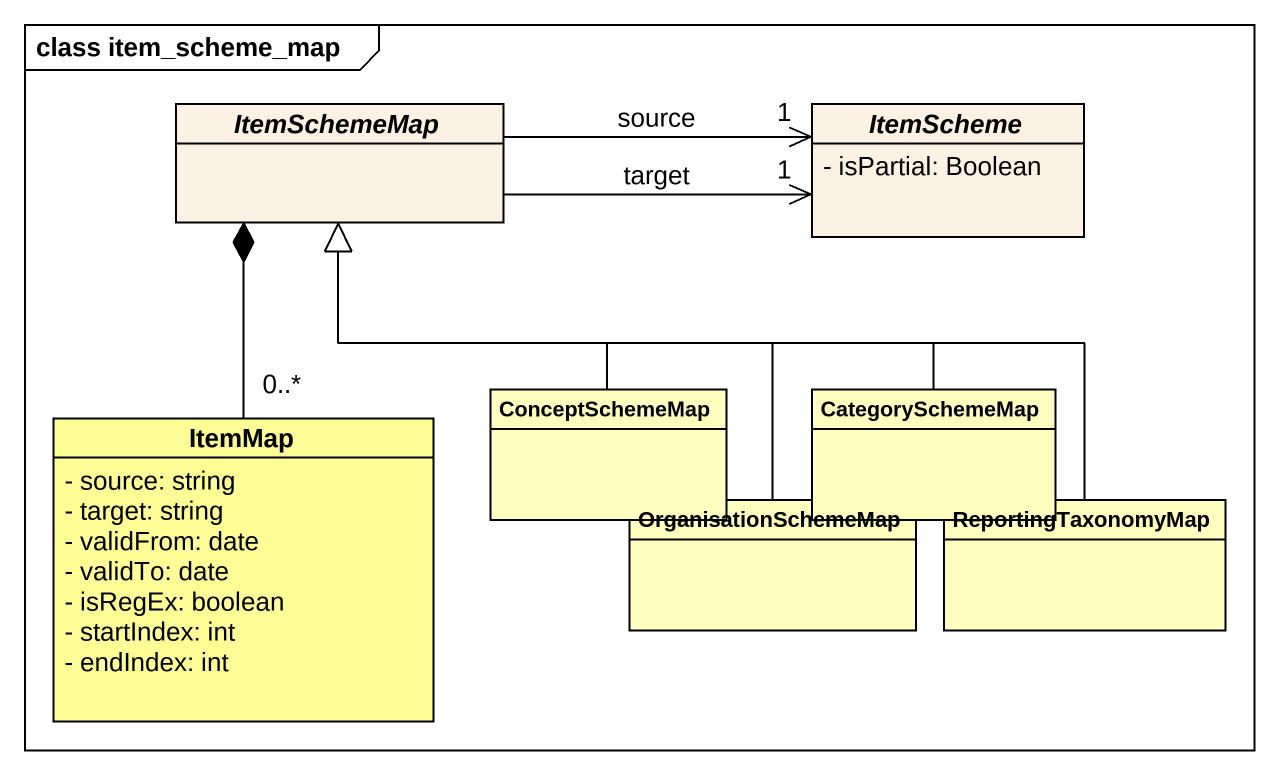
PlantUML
@startuml
mainframe class item_scheme_map
hide circle
hide empty members
skinparam classAttributeIconSize 0
abstract class ItemSchemeMap
abstract class ItemScheme {
  - isPartial: Boolean
}
class ItemMap #FEFD95 {
  - source: string
  - target: string
  - validFrom: date
  - validTo: date
  - isRegEx: boolean
  - startIndex: int
  - endIndex: int
}
class ConceptSchemeMap #FFFEBF
class CategorySchemeMap #FFFEBF
class OrganisationSchemeMap #FFFEBF
class ReportingTaxonomyMap #FFFEBF
ItemSchemeMap -right-> "1" ItemScheme : source
ItemSchemeMap -right-> "1" ItemScheme : target
ItemMap "0..*" -up-* ItemSchemeMap
ConceptSchemeMap -up-|> ItemSchemeMap
CategorySchemeMap -left-|> ItemSchemeMap
OrganisationSchemeMap -up-|> ItemSchemeMap
ReportingTaxonomyMap -left-|> ItemSchemeMap
@enduml
